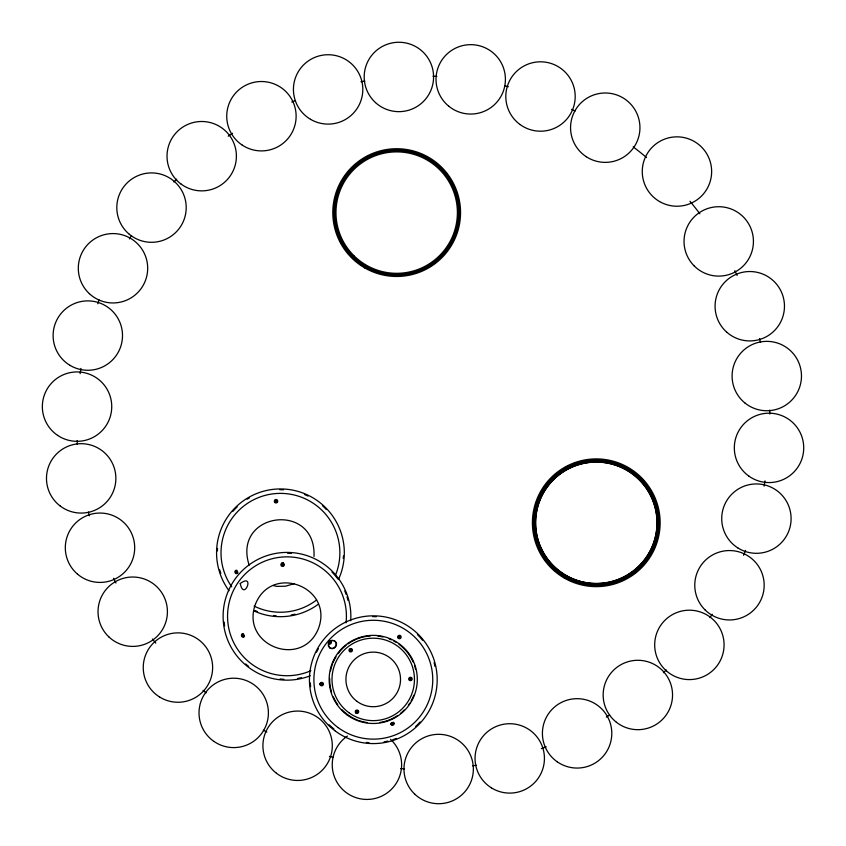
<?xml version="1.0" encoding="UTF-8"?>
<svg xmlns="http://www.w3.org/2000/svg" width="846" height="846" viewBox="0 0 846 846"><rect width="100%" height="100%" fill="white"/><g stroke="black" fill="none" stroke-linecap="round" stroke-linejoin="round"><path stroke-width="1.27" d="M330.247 642.516L329.094 642.569M398.889 636.752L398.921 637.345M392.1 723.055L392.153 724.081L392.988 723.372M282.152 564.303L282.088 565.022M283.029 565.096L282.987 564.261M356.547 711.338L357.012 712.321L357.477 711.412M329.591 647.592C333.821 651.483 339.542 643.975 334.593 640.972M237.039 572.308L236.002 571.949L236.996 571.473M398.984 636.626L400.01 636.996L399.026 637.461M392.935 723.848C397.165 722.177 388.229 726.069 392.237 724.113M242.813 634.891L243.711 635.515L242.643 635.716M294.017 583.729L285.546 586.193L276.737 586.373L273.068 585.474M331.674 640.337L332.711 640.285M334.033 640.739C330.585 639.565 326.99 644.155 329.21 647.137M333.705 640.496L334.921 641.215M329.623 647.613C333.229 650.447 338.326 645.202 335.302 641.67M330.067 647.941L328.385 646.016L328.46 642.949A4.061 3.67 -46.2 0 1 328.999 642.008M242.834 635.896C244.515 640.136 240.624 631.19 242.58 635.209M249.168 565.17C231.899 512.2 316.425 500.832 314.014 556.509M655.259 545.131A63.08 63.08 0 0 1 653.799 548.673M636.181 571.632A63.08 63.08 0 0 1 634.172 573.207M616.237 582.608A63.08 63.08 0 0 1 612.599 583.698M571.547 580.8A63.08 63.08 0 0 1 568.078 579.193M556.372 571.632A63.08 63.08 0 0 1 554.426 569.971M545.839 560.665A63.08 63.08 0 0 1 544.348 558.593M536.047 504.015A63.08 63.08 0 0 1 537.295 500.409M543.64 488.005A63.08 63.08 0 0 1 545.839 484.874M558.381 472.343A63.08 63.08 0 0 1 560.454 470.852M565.837 467.521A63.08 63.08 0 0 1 569.221 465.786M573.916 463.788A63.08 63.08 0 0 1 577.522 462.54M615.021 462.54A63.08 63.08 0 0 1 618.638 463.788M633.136 471.582A63.08 63.08 0 0 1 635.177 473.115M642.632 479.989A63.08 63.08 0 0 1 644.314 481.892M653.799 496.866A63.08 63.08 0 0 1 655.259 500.409M229.033 590.72A63.873 63.873 0 0 1 234.479 508.457A63.873 63.873 0 0 1 316.489 500.081A63.873 63.873 0 0 1 338.453 579.542M318.35 604.213A63.873 63.873 0 0 1 253.705 610.812M343.444 555.949A63.08 63.08 0 0 1 343.265 558.476M294.947 614.196A63.08 63.08 0 0 1 291.225 614.957M276.029 615.729A63.08 63.08 0 0 1 273.522 615.507M257.522 611.584A63.08 63.08 0 0 1 255.196 610.611M220.827 573.451A63.08 63.08 0 0 1 219.685 569.792M217.39 550.936A63.08 63.08 0 0 1 217.517 548.398M232.756 511.502A63.08 63.08 0 0 1 237.176 506.902M247.212 499.182A63.08 63.08 0 0 1 249.411 497.882M279.762 489.728A63.08 63.08 0 0 1 283.579 489.802M304.518 494.508A63.08 63.08 0 0 1 307.997 496.063M322.696 505.971A63.08 63.08 0 0 1 326.345 509.546M231.741 586.87A59.432 59.432 0 0 1 273.364 493.8A59.432 59.432 0 0 1 335.809 574.392M316.584 599.983A59.432 59.432 0 0 1 254.117 606.096M237.959 572.922A1.692 1.692 0 0 1 235.04 572.594A1.692 1.692 0 0 1 236.785 570.225M310.292 675.753A63.873 63.873 0 0 1 224.729 630.587A63.873 63.873 0 0 1 282.014 552.607A63.873 63.873 0 0 1 350.699 620.753M310.873 670.709A59.432 59.432 0 0 1 229.245 630.365A59.432 59.432 0 0 1 283.146 556.975A59.432 59.432 0 0 1 346.056 622.804M301.493 677.678A63.08 63.08 0 0 1 297.771 678.439M283.844 679.285A63.08 63.08 0 0 1 280.058 678.989M248.629 666.373A63.08 63.08 0 0 1 245.678 663.962M224.624 625.828A63.08 63.08 0 0 1 224.169 622.064M287.577 553.21A63.08 63.08 0 0 1 291.394 553.358M332.002 572.108A63.08 63.08 0 0 1 337.755 578.844M344.745 590.931A63.08 63.08 0 0 1 346.162 594.452M346.997 596.853A63.08 63.08 0 0 1 348.066 600.533M330.278 640.803A1.692 1.692 0 0 1 331.029 643.394A1.692 1.692 0 0 1 328.343 643.446M244.505 636.393A1.692 1.692 0 0 1 241.586 636.076A1.692 1.692 0 0 1 243.32 633.707M413.81 695.243A43.569 43.569 0 0 1 411.093 700.964M409.771 703.132A43.569 43.569 0 0 1 408.332 705.215M404.229 710.027A43.569 43.569 0 0 1 400.465 713.421M397.409 715.663A43.569 43.569 0 0 1 390.736 719.312M389.583 719.798A43.569 43.569 0 0 1 379.812 722.484M367.196 722.569A43.569 43.569 0 0 1 358.577 720.443M357.403 720.009A43.569 43.569 0 0 1 341.721 709.508M337.713 704.644A43.569 43.569 0 0 1 333.335 696.935M331.569 692.187A43.569 43.569 0 0 1 329.676 678.418M330.5 670.889A43.569 43.569 0 0 1 332.637 663.592M333.113 662.429A43.569 43.569 0 0 1 336.01 656.782M338.114 653.63A43.569 43.569 0 0 1 345.982 645.424M348.002 643.901A43.569 43.569 0 0 1 355.711 639.534M356.875 639.037A43.569 43.569 0 0 1 370.4 635.949M378.003 636.118A43.569 43.569 0 0 1 382.995 636.964M389.054 638.836A43.569 43.569 0 0 1 391.37 639.819M393.654 640.94A43.569 43.569 0 0 1 395.865 642.199M399.016 644.314A43.569 43.569 0 0 1 413.112 661.91M414.487 665.442A43.569 43.569 0 0 1 415.555 669.112M420.155 721.966A63.08 63.08 0 0 1 415.65 726.481M396.34 738.431A63.08 63.08 0 0 1 392.745 739.721M387.828 741.096A63.08 63.08 0 0 1 384.105 741.857M368.909 742.629A63.08 63.08 0 0 1 366.392 742.407M333.969 729.009A63.08 63.08 0 0 1 329.2 724.789M310.63 686.751A63.08 63.08 0 0 1 310.323 682.944M316.573 652.15A63.08 63.08 0 0 1 318.35 648.755M372.631 616.628A63.08 63.08 0 0 1 376.459 616.702M417.438 634.627A63.08 63.08 0 0 1 422.545 640.263M434.072 662.725A63.08 63.08 0 0 1 434.992 666.437M329.75 641.236A4.061 3.67 -46.2 0 1 330.659 640.665M393.432 722.188A1.692 1.692 0 0 1 393.104 725.107A1.692 1.692 0 0 1 390.736 723.362M390.556 739.341A34.686 34.686 0 0 1 390.492 790.206A34.686 34.686 0 0 1 339.775 786.336A34.686 34.686 0 0 1 347.431 736.052M445.535 252.499A63.08 63.08 0 0 1 443.886 254.445M434.569 263.032A63.08 63.08 0 0 1 429.303 266.585M364.055 266.585A63.08 63.08 0 0 1 359.814 263.793M341.435 243.045A63.08 63.08 0 0 1 339.701 239.661M345.496 175.735A63.08 63.08 0 0 1 347.029 173.694M353.892 166.25A63.08 63.08 0 0 1 355.796 164.558M365.144 157.969A63.08 63.08 0 0 1 368.475 156.172M438.524 165.393A63.08 63.08 0 0 1 440.385 167.117M445.535 172.7A63.08 63.08 0 0 1 447.111 174.71M765.017 480.909A346.627 346.627 0 0 1 764.097 486.09M745.58 550.376A346.627 346.627 0 0 1 743.592 555.272M712.195 614.291A346.627 346.627 0 0 1 709.984 617.58M666.257 669.969A346.627 346.627 0 0 1 663.433 672.718M609.638 715.018A346.627 346.627 0 0 1 606.328 717.101M546.241 746.828A346.627 346.627 0 0 1 541.303 748.657M476.52 765.249A346.627 346.627 0 0 1 472.586 765.831M404.494 768.845A346.627 346.627 0 0 1 400.539 768.612M333.187 757.434A346.627 346.627 0 0 1 329.39 756.387M266.828 732.023A346.627 346.627 0 0 1 263.339 730.235M206.149 692.895A346.627 346.627 0 0 1 203.072 690.399M155.78 643.14A346.627 346.627 0 0 1 152.449 639.037M115.955 583.01A346.627 346.627 0 0 1 113.554 578.315M89.412 515.806A346.627 346.627 0 0 1 88.375 512.031M77.356 444.478A346.627 346.627 0 0 1 77.134 440.555M80.169 373.657A346.627 346.627 0 0 1 80.952 368.444M97.745 303.735A346.627 346.627 0 0 1 99.13 300.013M129.417 238.921A346.627 346.627 0 0 1 131.532 235.579M173.927 181.975A346.627 346.627 0 0 1 176.655 179.172M228.23 136.195A346.627 346.627 0 0 1 232.587 133.277M291.775 102.017A346.627 346.627 0 0 1 295.455 100.537M360.978 81.745A346.627 346.627 0 0 1 364.88 81.057M432.909 76.225A346.627 346.627 0 0 1 436.864 76.362M504.586 85.753A346.627 346.627 0 0 1 508.383 86.694M571.536 109.388A346.627 346.627 0 0 1 575.09 111.09M633.189 146.855A346.627 346.627 0 0 1 646.577 157.578M689.987 201.285A346.627 346.627 0 0 1 699.843 213.721M734.814 270.688A346.627 346.627 0 0 1 737.099 275.458M759.549 338.495A346.627 346.627 0 0 1 760.491 342.323M769.712 410.12A346.627 346.627 0 0 1 769.828 414.022M275.468 501.096C276.314 503.317 277.139 499.415 275.468 501.096M321.152 683.98C321.998 686.201 322.823 682.288 321.152 683.98M350.128 650.098C350.963 652.319 351.799 648.406 350.128 650.098M409.876 678.841C410.722 681.072 411.558 677.16 409.876 678.841M320.846 683.452L320.719 684.541L321.607 685.197L322.622 684.752L322.738 683.653L321.85 683.008L320.846 683.452M349.821 649.569L349.694 650.659L350.582 651.314L351.598 650.87L351.714 649.77L350.826 649.125L349.821 649.569M356.092 711.084L355.976 712.173L356.864 712.829L357.869 712.385L357.995 711.285L357.107 710.64L356.092 711.084M398.529 636.372L398.413 637.472L399.301 638.117L400.306 637.683L400.433 636.583L399.545 635.928L398.529 636.372M391.539 722.896L391.412 723.996L392.301 724.652L393.316 724.208L393.432 723.108L392.544 722.452L391.539 722.896M409.57 678.312L409.453 679.412L410.342 680.068L411.346 679.624L411.463 678.524L410.574 677.868L409.57 678.312M240.253 583.497C243.891 602.024 255.471 572.319 240.253 583.497M255.513 604.023C239.978 645.308 301.937 669.461 318.445 628.557C333.99 587.272 272.021 563.108 255.513 604.023M275.606 500.208L274.95 501.096L275.394 502.112L276.494 502.228L277.139 501.34L276.695 500.335L275.606 500.208M236.15 570.902L235.495 571.79L235.939 572.805L237.039 572.922L237.694 572.033L237.25 571.029L236.15 570.902M282.141 563.69L281.496 564.578L281.94 565.593L283.029 565.71L283.685 564.821L283.241 563.817L282.141 563.69M242.696 634.384L242.041 635.272L242.485 636.277L243.585 636.404L244.23 635.515L243.785 634.5L242.696 634.384M329.221 641.374L328.565 642.262L329.009 643.277L330.109 643.394L330.754 642.505L330.31 641.501L329.221 641.374M283.167 563.108L281.951 563.14A1.692 1.692 0 0 0 281.581 566.069A1.692 1.692 0 0 0 284.277 564.885A1.692 1.692 0 0 0 281.908 563.15A1.459 1.311 -1.2 0 1 283.167 563.108M320.169 684.742L320.137 683.526A1.459 1.311 88.8 0 0 320.169 684.742M553.347 565.699A60.701 60.701 0 0 0 654.91 538.479A60.701 60.701 0 0 0 580.568 464.137A60.701 60.701 0 0 0 553.347 565.699M564.335 578.082A63.873 63.873 0 0 0 660.144 522.775A63.873 63.873 0 0 0 564.335 467.457A63.873 63.873 0 0 0 564.335 578.082M551.867 567.18A62.805 62.805 0 0 0 656.94 539.029A62.805 62.805 0 0 0 580.018 462.106A62.805 62.805 0 0 0 551.867 567.18M552.639 566.408A61.705 61.705 0 0 0 655.883 538.743A61.705 61.705 0 0 0 580.303 463.164A61.705 61.705 0 0 0 552.639 566.408M565.963 575.417A60.796 60.796 0 0 0 657.152 522.775A60.796 60.796 0 0 0 565.963 470.122A60.796 60.796 0 0 0 565.963 575.417M275.045 502.587A1.692 1.692 0 0 0 277.731 501.403A1.692 1.692 0 0 0 275.362 499.669A1.692 1.692 0 0 0 275.045 502.587M348.827 712.639A41.221 41.221 0 0 0 414.202 683.938A41.221 41.221 0 0 0 356.652 641.67A41.221 41.221 0 0 0 348.827 712.639M347.135 714.944A44.077 44.077 0 0 0 417.036 684.255A44.077 44.077 0 0 0 355.51 639.068A44.077 44.077 0 0 0 347.135 714.944M357.065 701.419A27.305 27.305 0 0 0 400.359 682.415A27.305 27.305 0 0 0 362.247 654.423A27.305 27.305 0 0 0 357.065 701.419M355.976 713.104A1.692 1.692 0 0 0 358.672 711.92A1.692 1.692 0 0 0 356.303 710.175A1.692 1.692 0 0 0 355.976 713.104M409.453 680.332A1.692 1.692 0 0 0 412.139 679.158A1.692 1.692 0 0 0 409.781 677.413A1.692 1.692 0 0 0 409.453 680.332M335.502 731.187A63.873 63.873 0 0 0 436.8 686.719A63.873 63.873 0 0 0 347.643 621.218A63.873 63.873 0 0 0 335.502 731.187M338.136 727.602A59.432 59.432 0 0 0 432.391 686.233A59.432 59.432 0 0 0 349.43 625.289A59.432 59.432 0 0 0 338.136 727.602M349.705 651.589A1.692 1.692 0 0 0 352.391 650.405A1.692 1.692 0 0 0 350.022 648.66A1.692 1.692 0 0 0 349.705 651.589M398.413 638.392A1.692 1.692 0 0 0 401.11 637.207A1.692 1.692 0 0 0 398.741 635.473A1.692 1.692 0 0 0 398.413 638.392M320.729 685.472A1.692 1.692 0 0 0 323.415 684.287A1.692 1.692 0 0 0 321.046 682.542A1.692 1.692 0 0 0 320.729 685.472M694.249 265.982A34.686 34.686 0 0 0 752.263 250.331A34.686 34.686 0 0 0 709.699 207.915A34.686 34.686 0 0 0 694.249 265.982M726.651 332.087A34.686 34.686 0 0 0 783.734 313.316A34.686 34.686 0 0 0 738.939 273.269A34.686 34.686 0 0 0 726.651 332.087M745.093 403.119A34.686 34.686 0 0 0 801.077 381.292A34.686 34.686 0 0 0 754.177 343.73A34.686 34.686 0 0 0 745.093 403.119M748.826 476.087A34.686 34.686 0 0 0 803.552 451.256A34.686 34.686 0 0 0 754.695 416.285A34.686 34.686 0 0 0 748.826 476.087M737.775 547.88A34.686 34.686 0 0 0 791.063 520.142A34.686 34.686 0 0 0 740.387 487.856A34.686 34.686 0 0 0 737.775 547.88M705.204 610.04A34.686 34.686 0 0 0 763.081 593.881A34.686 34.686 0 0 0 720.147 551.835A34.686 34.686 0 0 0 705.204 610.04M666.489 670.952A34.686 34.686 0 0 0 723.404 651.684A34.686 34.686 0 0 0 678.259 612.028A34.686 34.686 0 0 0 666.489 670.952M616.396 722.241A34.686 34.686 0 0 0 672.189 699.928A34.686 34.686 0 0 0 624.972 662.767A34.686 34.686 0 0 0 616.396 722.241M557.154 761.749A34.686 34.686 0 0 0 611.658 736.454A34.686 34.686 0 0 0 562.495 701.905A34.686 34.686 0 0 0 557.154 761.749M491.357 787.827A34.686 34.686 0 0 0 544.412 759.613A34.686 34.686 0 0 0 493.451 727.782A34.686 34.686 0 0 0 491.357 787.827M414.614 794.013A34.686 34.686 0 0 0 472.343 777.347A34.686 34.686 0 0 0 429.049 735.682A34.686 34.686 0 0 0 414.614 794.013M276.399 773.212A34.686 34.686 0 0 0 331.992 750.413A34.686 34.686 0 0 0 284.446 713.664A34.686 34.686 0 0 0 276.399 773.212M214.006 741.456A34.686 34.686 0 0 0 268.288 715.684A34.686 34.686 0 0 0 218.828 681.569A34.686 34.686 0 0 0 214.006 741.456M159.82 697.146A34.686 34.686 0 0 0 212.621 668.477A34.686 34.686 0 0 0 161.385 637.08A34.686 34.686 0 0 0 159.82 697.146M108.891 636.922A34.686 34.686 0 0 0 166.472 619.748A34.686 34.686 0 0 0 122.818 578.463A34.686 34.686 0 0 0 108.891 636.922M77.568 574.191A34.686 34.686 0 0 0 134.133 553.929A34.686 34.686 0 0 0 88.312 515.077A34.686 34.686 0 0 0 77.568 574.191M60.203 506.014A34.686 34.686 0 0 0 115.595 482.728A34.686 34.686 0 0 0 67.733 446.402A34.686 34.686 0 0 0 60.203 506.014M57.602 435.362A34.686 34.686 0 0 0 111.651 409.115A34.686 34.686 0 0 0 61.895 375.423A34.686 34.686 0 0 0 57.602 435.362M69.943 365.313A34.686 34.686 0 0 0 122.501 336.179A34.686 34.686 0 0 0 70.99 305.237A34.686 34.686 0 0 0 69.943 365.313M89.38 293.678A34.686 34.686 0 0 0 146.802 276.018A34.686 34.686 0 0 0 102.789 235.114A34.686 34.686 0 0 0 89.38 293.678M129.301 234.257A34.686 34.686 0 0 0 185.697 213.509A34.686 34.686 0 0 0 139.527 175.048A34.686 34.686 0 0 0 129.301 234.257M180.981 183.994A34.686 34.686 0 0 0 236.161 160.222A34.686 34.686 0 0 0 187.992 124.32A34.686 34.686 0 0 0 180.981 183.994M242.242 145.11A34.686 34.686 0 0 0 296.058 118.387A34.686 34.686 0 0 0 246.006 85.139A34.686 34.686 0 0 0 242.242 145.11M310.514 119.307A34.686 34.686 0 0 0 362.807 89.718A34.686 34.686 0 0 0 311.032 59.231A34.686 34.686 0 0 0 310.514 119.307M375.497 102.578A34.686 34.686 0 0 0 432.771 84.399A34.686 34.686 0 0 0 388.399 43.886A34.686 34.686 0 0 0 375.497 102.578M448.74 106.194A34.686 34.686 0 0 0 504.956 84.96A34.686 34.686 0 0 0 458.458 46.9A34.686 34.686 0 0 0 448.74 106.194M520.015 124.499A34.686 34.686 0 0 0 574.994 100.251A34.686 34.686 0 0 0 526.508 64.761A34.686 34.686 0 0 0 520.015 124.499M586.31 156.743A34.686 34.686 0 0 0 639.893 129.554A34.686 34.686 0 0 0 589.556 96.751A34.686 34.686 0 0 0 586.31 156.743M659.616 201.581A34.686 34.686 0 0 0 711.645 171.537A34.686 34.686 0 0 0 659.616 141.494A34.686 34.686 0 0 0 659.616 201.581M364.742 267.918A63.873 63.873 0 0 0 460.552 212.6A63.873 63.873 0 0 0 364.742 157.282A63.873 63.873 0 0 0 364.742 267.918M353.755 255.524A60.701 60.701 0 0 0 455.317 228.314A60.701 60.701 0 0 0 380.964 153.961A60.701 60.701 0 0 0 353.755 255.524M352.274 257.015A62.805 62.805 0 0 0 457.348 228.854A62.805 62.805 0 0 0 380.425 151.931A62.805 62.805 0 0 0 352.274 257.015M365.832 266.046A61.705 61.705 0 0 0 458.395 212.6A61.705 61.705 0 0 0 365.832 159.154A61.705 61.705 0 0 0 365.832 266.046"/></g></svg>
